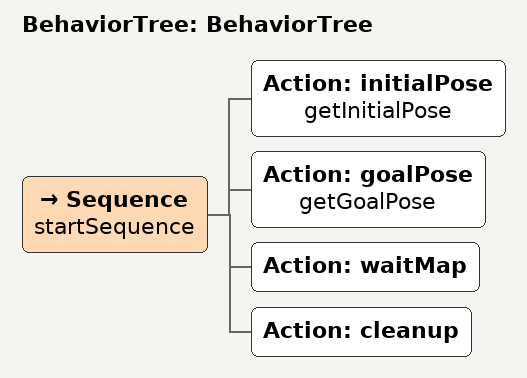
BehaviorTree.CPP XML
<?xml version="1.0"?>
<root main_tree_to_execute="BehaviorTree">
    <BehaviorTree ID="BehaviorTree">
        <Sequence name="startSequence">
            <Action ID="initialPose" name="getInitialPose"/>
            <Action ID="goalPose" name="getGoalPose"/>
            <Action ID="waitMap"/>
            <Action ID="cleanup"/>
        </Sequence>
    </BehaviorTree>
</root>
